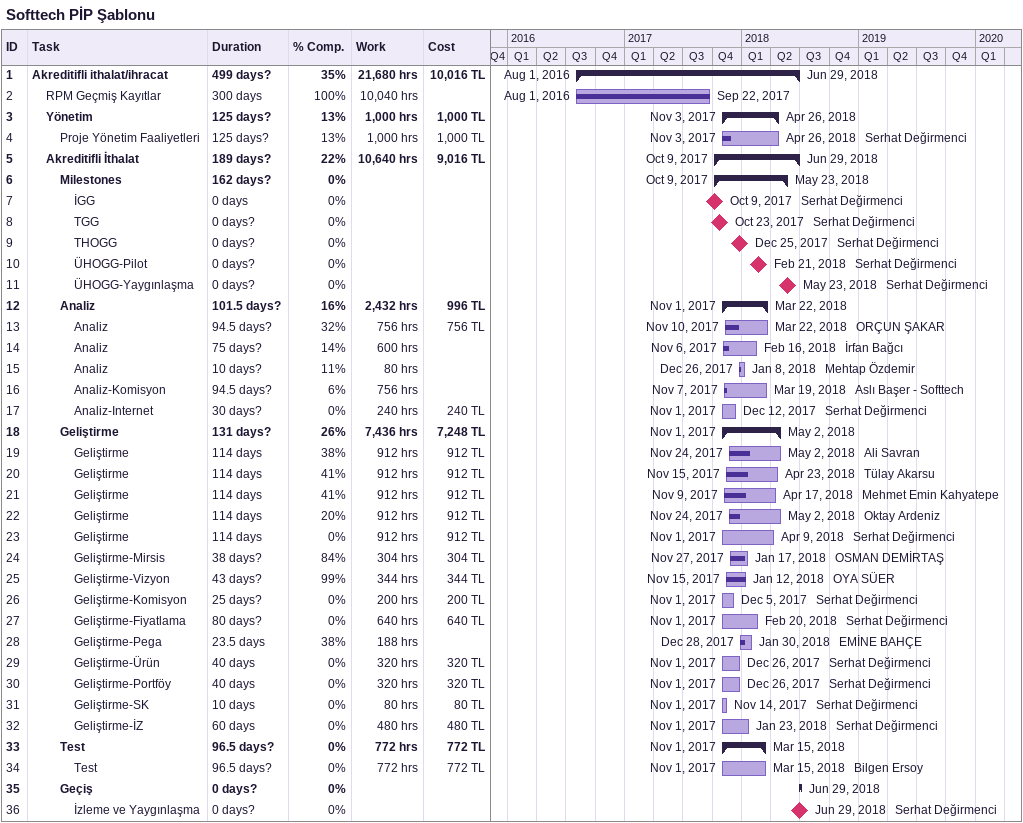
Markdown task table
Softtech PİP Şablonu

| ID | Level | Task | Duration | Start | Finish | Resources | % complete | Work (h) | Cost (TL) |
|---|---|---|---|---|---|---|---|---|---|
| 1 | 1 | **Akreditifli ithalat/ihracat** | 499d? | 2016-08-01 | 2018-06-29 |  | 35 | 21680 | 10016 |
| 2 | 2 | RPM Geçmiş Kayıtlar | 300d | 2016-08-01 | 2017-09-22 |  | 100 | 10040 |  |
| 3 | 2 | **Yönetim** | 125d? | 2017-11-03 | 2018-04-26 |  | 13 | 1000 | 1000 |
| 4 | 3 | Proje Yönetim Faaliyetleri | 125d? | 2017-11-03 | 2018-04-26 | Serhat Değirmenci | 13 | 1000 | 1000 |
| 5 | 2 | **Akreditifli İthalat** | 189d? | 2017-10-09 | 2018-06-29 |  | 22 | 10640 | 9016 |
| 6 | 3 | **Milestones** | 162d? | 2017-10-09 | 2018-05-23 |  | 0 |  |  |
| 7 | 4 | İGG | 0d | 2017-10-09 | 2017-10-09 | Serhat Değirmenci | 0 |  |  |
| 8 | 4 | TGG | 0d? | 2017-10-23 | 2017-10-23 | Serhat Değirmenci | 0 |  |  |
| 9 | 4 | THOGG | 0d? | 2017-12-25 | 2017-12-25 | Serhat Değirmenci | 0 |  |  |
| 10 | 4 | ÜHOGG-Pilot | 0d? | 2018-02-21 | 2018-02-21 | Serhat Değirmenci | 0 |  |  |
| 11 | 4 | ÜHOGG-Yaygınlaşma | 0d? | 2018-05-23 | 2018-05-23 | Serhat Değirmenci | 0 |  |  |
| 12 | 3 | **Analiz** | 101.5d? | 2017-11-01 | 2018-03-22 |  | 16 | 2432 | 996 |
| 13 | 4 | Analiz | 94.5d? | 2017-11-10 | 2018-03-22 | ORÇUN ŞAKAR | 32 | 756 | 756 |
| 14 | 4 | Analiz | 75d? | 2017-11-06 | 2018-02-16 | İrfan Bağcı | 14 | 600 |  |
| 15 | 4 | Analiz | 10d? | 2017-12-26 | 2018-01-08 | Mehtap Özdemir | 11 | 80 |  |
| 16 | 4 | Analiz-Komisyon | 94.5d? | 2017-11-07 | 2018-03-19 | Aslı Başer - Softtech | 6 | 756 |  |
| 17 | 4 | Analiz-Internet | 30d? | 2017-11-01 | 2017-12-12 | Serhat Değirmenci | 0 | 240 | 240 |
| 18 | 3 | **Geliştirme** | 131d? | 2017-11-01 | 2018-05-02 |  | 26 | 7436 | 7248 |
| 19 | 4 | Geliştirme | 114d | 2017-11-24 | 2018-05-02 | Ali Savran | 38 | 912 | 912 |
| 20 | 4 | Geliştirme | 114d | 2017-11-15 | 2018-04-23 | Tülay Akarsu | 41 | 912 | 912 |
| 21 | 4 | Geliştirme | 114d | 2017-11-09 | 2018-04-17 | Mehmet Emin Kahyatepe | 41 | 912 | 912 |
| 22 | 4 | Geliştirme | 114d | 2017-11-24 | 2018-05-02 | Oktay Ardeniz | 20 | 912 | 912 |
| 23 | 4 | Geliştirme | 114d | 2017-11-01 | 2018-04-09 | Serhat Değirmenci | 0 | 912 | 912 |
| 24 | 4 | Geliştirme-Mirsis | 38d? | 2017-11-27 | 2018-01-17 | OSMAN DEMİRTAŞ | 84 | 304 | 304 |
| 25 | 4 | Geliştirme-Vizyon | 43d? | 2017-11-15 | 2018-01-12 | OYA SÜER | 99 | 344 | 344 |
| 26 | 4 | Geliştirme-Komisyon | 25d? | 2017-11-01 | 2017-12-05 | Serhat Değirmenci | 0 | 200 | 200 |
| 27 | 4 | Geliştirme-Fiyatlama | 80d? | 2017-11-01 | 2018-02-20 | Serhat Değirmenci | 0 | 640 | 640 |
| 28 | 4 | Geliştirme-Pega | 23.5d | 2017-12-28 | 2018-01-30 | EMİNE BAHÇE | 38 | 188 |  |
| 29 | 4 | Geliştirme-Ürün | 40d | 2017-11-01 | 2017-12-26 | Serhat Değirmenci | 0 | 320 | 320 |
| 30 | 4 | Geliştirme-Portföy | 40d | 2017-11-01 | 2017-12-26 | Serhat Değirmenci | 0 | 320 | 320 |
| 31 | 4 | Geliştirme-SK | 10d | 2017-11-01 | 2017-11-14 | Serhat Değirmenci | 0 | 80 | 80 |
| 32 | 4 | Geliştirme-İZ | 60d | 2017-11-01 | 2018-01-23 | Serhat Değirmenci | 0 | 480 | 480 |
| 33 | 3 | **Test** | 96.5d? | 2017-11-01 | 2018-03-15 |  | 0 | 772 | 772 |
| 34 | 4 | Test | 96.5d? | 2017-11-01 | 2018-03-15 | Bilgen Ersoy | 0 | 772 | 772 |
| 35 | 3 | **Geçiş** | 0d? | 2018-06-29 | 2018-06-29 |  | 0 |  |  |
| 36 | 4 | İzleme ve Yaygınlaşma | 0d? | 2018-06-29 | 2018-06-29 | Serhat Değirmenci | 0 |  |  |
